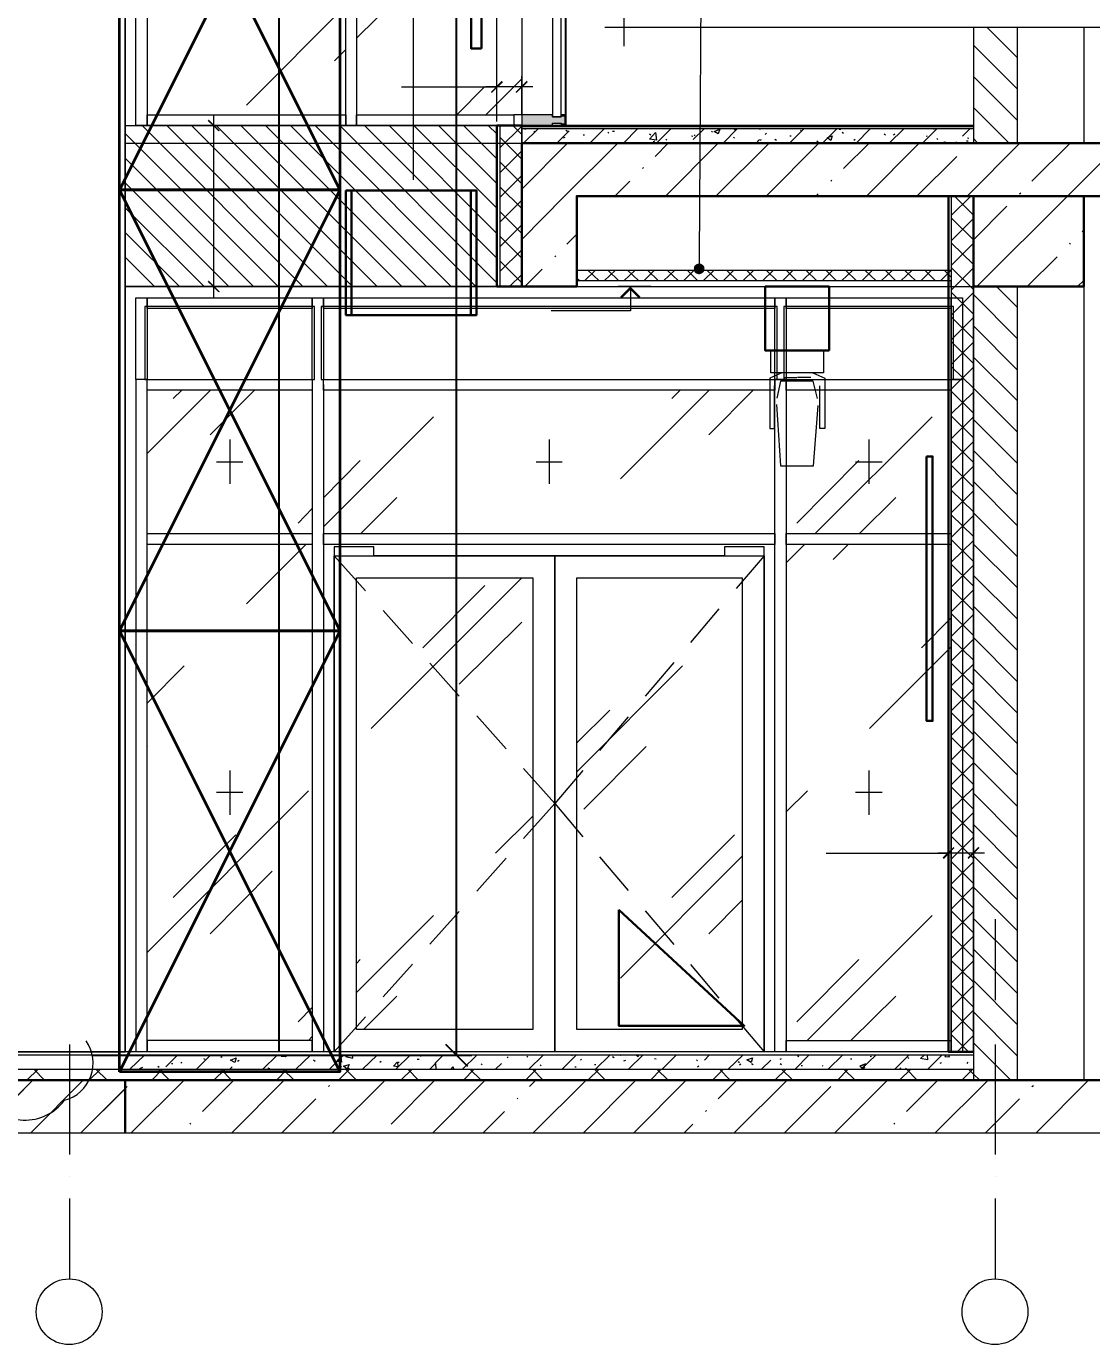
# Model space of a CAD drawing. Header units: millimetres. Extents: x -356862 to 418287, y 0 to 839748.
# Drawn here: x 329893 to 334728, y 791875 to 797856 of the extents above; entities that cross this region are included whole.
import ezdxf

# ---------------------------------------------------------------- set-up
doc = ezdxf.new("R2010")
doc.units = ezdxf.units.MM
doc.layers.add('PDF _Геометрия', color=7, linetype='Continuous', true_color=0xbababa)
doc.layers.add('PDF _Сплошная заливка', color=7, linetype='Continuous', true_color=0xf50000)
doc.styles.add('СПДС', font='isocpeur.ttf', dxfattribs={"width": 0.9})
doc.dimstyles.new('Размера А3', dxfattribs={"dimtxt": 200, "dimasz": 100, "dimexe": 70, "dimexo": 100, "dimgap": 20, "dimtad": 1, "dimdec": 0, "dimrnd": 10, "dimzin": 0, "dimdsep": 46, "dimtxsty": 'СПДС', "dimblk": 'ARROWHEAD_6', "dimcen": 1, "dimclrd": 256, "dimclre": 256, "dimclrt": 256, "dimazin": 0, "dimtfac": 1, "dimtdec": 0, "dimtmove": 2, "dimatfit": 3, "dimfxl": 1, "dimtolj": 1, "dimtzin": 0, "dimarcsym": 0})

# ---------------------------------------------------------------- blocks, each defined once
blk = doc.blocks.new('ARROWHEAD_6')
at = {"color": 0, "linetype": 'Continuous'}
for p, q in [((0, 0), (-1, 0)), ((-0.5, -0.5), (0.5, 0.5))]:
    blk.add_line(p, q, dxfattribs=at)
blk = doc.blocks.new('*D14015')
at = {"lineweight": -2, "transparency": 16777216}
for p, q in [((329939.7, 805488), (331914.4, 805488)), ((331844.4, 793288.6), (331844.4, 805388)), ((330189.5, 793188.6), (331914.4, 793188.6))]:
    blk.add_line(p, q, dxfattribs=at)
at = {"layer": 'Defpoints', "color": 0, "transparency": 16777216}
for p in [(329839.7, 805488), (331844.4, 805488), (330089.5, 793188.6)]:
    blk.add_point(p, dxfattribs=at)
at = {"lineweight": -2, "transparency": 16777216, "xscale": 100, "yscale": 100, "zscale": 100}
for p, rotation in [((331844.4, 805488), 90), ((331844.4, 793188.6), 270)]:
    blk.add_blockref('ARROWHEAD_6', p, dxfattribs=dict(at, rotation=rotation))
at = {"transparency": 16777216, "insert": (331724.4, 799338.3), "char_height": 200, "attachment_point": 5, "rotation": 90, "style": 'СПДС'}
blk.add_mtext('\\A1;12300', dxfattribs=at)

msp = doc.modelspace()

# ---------------------------------------------------------------- linework, layer by layer
msp.add_lwpolyline([(331038.1008, 805487.9861), (331038.1008, 793203.4094)])
at = {"color": 1, "lineweight": 35}
for points in [[(330315.5026, 797113.3119), (330315.5026, 799113.3119), (331315.5026, 799113.3119), (331315.5026, 797113.3119), (330315.5026, 797113.3119)], [(330315.5026, 799113.3119), (331315.5026, 797113.3119)], [(331315.5026, 799113.3119), (330315.5026, 797113.3119)], [(330315.5026, 795113.3119), (330315.5026, 797113.3119), (331315.5026, 797113.3119), (331315.5026, 795113.3119), (330315.5026, 795113.3119)], [(330315.5026, 797113.3119), (331315.5026, 795113.3119)], [(331315.5026, 797113.3119), (330315.5026, 795113.3119)], [(330315.5026, 793113.3119), (330315.5026, 795113.3119), (331315.5026, 795113.3119), (331315.5026, 793113.3119), (330315.5026, 793113.3119)], [(330315.5026, 795113.3119), (331315.5026, 793113.3119)], [(331315.5026, 795113.3119), (330315.5026, 793113.3119)]]:
    msp.add_lwpolyline(points, dxfattribs=at)
at = {"layer": 'PDF _Геометрия', "color": 7, "lineweight": 5}
for points in [[(332604.3695, 806023.5707), (332604.3695, 805936.7764), (332604.3695, 801965.4054), (332460.4179, 801929.4175), (332748.3211, 801857.4417), (332604.3695, 801821.4538), (332604.3695, 797852.1998), (332604.3695, 797765.4054)], [(332341.8695, 800875.1836), (332341.8695, 797405.5264)], [(332517.5751, 797852.1998), (332604.3695, 797852.1998), (334992.2727, 797852.1998)], [(334691.6679, 797852.1998), (334691.6679, 797325.0828)], [(331226.2445, 797405.5264), (331073.8251, 797405.5264)], [(331545.9018, 797405.5264), (331346.9098, 797405.5264)], [(331867.6759, 797405.5264), (331666.5671, 797405.5264)], [(332140.7606, 797405.5264), (331986.2243, 797405.5264)], [(334192.0711, 797405.5264), (332140.7606, 797405.5264), (332140.7606, 797325.0828)], [(334192.0711, 797399.1756), (332140.7606, 797399.1756)], [(334192.0711, 797390.7078), (332140.7606, 797390.7078)], [(330341.3655, 796675.1836), (332140.7606, 796675.1836)], [(332390.559, 796675.1836), (334192.0711, 796675.1836)], [(334691.6679, 796675.1836), (334691.6679, 793074.2764)], [(331289.7526, 795453.7119), (331289.7526, 793203.4094)], [(333061.6276, 795453.7119), (332291.063, 795453.7119), (332291.063, 793203.4094), (332291.063, 795453.7119), (331469.6921, 795453.7119)], [(333241.5671, 793203.4094), (333241.5671, 795453.7119)], [(334192.0711, 793203.4094), (329240.559, 793203.4094), (329240.559, 793074.2764)], [(329189.7526, 793144.1353), (329240.559, 793125.0828), (334192.0711, 793125.0828)], [(334192.0711, 793188.5909), (329240.559, 793188.5909)], [(337572.8171, 792835.0627), (337486.0227, 792835.0627), (326655.7808, 792835.0627), (326619.7929, 792979.0143), (326547.8171, 792688.9941), (326511.8292, 792835.0627), (315681.5872, 792835.0627), (315594.7929, 792835.0627)]]:
    msp.add_lwpolyline(points, dxfattribs=at)
at = {"layer": 'PDF _Геометрия', "color": 252, "lineweight": 18, "true_color": 0x989898}
msp.add_lwpolyline([(331649.6316, 797159.9619), (331649.6316, 805487.9861)], dxfattribs=at)
at = {"layer": 'PDF _Геометрия', "color": 7, "lineweight": 18}
msp.add_lwpolyline([(329839.6518, 793203.4094), (330341.3655, 793203.4094), (330341.3655, 804526.8974), (329839.6518, 804526.8974)], close=True, dxfattribs=at)
at = {"layer": 'PDF _Геометрия', "color": 7, "lineweight": 9}
for points in [[(330341.3655, 804526.8974), (330341.3655, 793203.4094)], [(334192.0711, 797852.1998), (334192.0711, 797325.0828)], [(334391.063, 797325.0828), (334391.063, 797852.1998)], [(334691.6679, 797852.1998), (334691.6679, 797325.0828)], [(330341.3655, 797405.5264), (332140.7606, 797405.5264)], [(330341.3655, 797325.0828), (332140.7606, 797325.0828)], [(334192.0711, 796675.1836), (334192.0711, 793074.2764)], [(334391.063, 793074.2764), (334391.063, 796675.1836)], [(334691.6679, 796675.1836), (334691.6679, 793074.2764)], [(334291.5671, 793438.3893), (334291.5671, 793804.6191)], [(334291.5671, 793338.8933), (334291.5671, 793338.8933)], [(330089.4501, 792737.6836), (330089.4501, 793237.2804)], [(334291.5671, 792737.6836), (334291.5671, 793237.2804)], [(330089.4501, 792638.1877), (330089.4501, 792638.1877)], [(334291.5671, 792638.1877), (334291.5671, 792638.1877)], [(330089.4501, 792172.4619), (330089.4501, 792538.6917)], [(334291.5671, 792172.4619), (334291.5671, 792538.6917)]]:
    msp.add_lwpolyline(points, dxfattribs=at)
at = {"layer": 'PDF _Геометрия', "color": 252, "lineweight": 5, "true_color": 0x989898}
for points in [[(330440.8614, 800801.0909), (330440.8614, 799729.9215), (330440.8614, 797405.5264), (330440.8614, 797454.2159), (331342.6759, 797454.2159), (331342.6759, 797405.5264), (330440.8614, 797405.5264), (330390.055, 797405.5264), (330390.055, 799729.9215), (330390.055, 800801.0909), (330390.055, 800875.1836)], [(331391.3655, 800801.0909), (331391.3655, 799729.9215), (331391.3655, 797405.5264), (331342.6759, 797405.5264), (331342.6759, 799729.9215), (331342.6759, 800801.0909)], [(332104.7727, 799706.6353), (331391.3655, 799706.6353), (331391.3655, 799755.3248), (332104.7727, 799755.3248), (332104.7727, 799729.9215), (332104.7727, 799706.6353), (332140.7606, 799706.6353), (332140.7606, 797454.2159), (332104.7727, 797454.2159)], [(332337.6356, 799706.6353), (332337.6356, 797454.2159)], [(331190.2566, 796253.9135), (331190.2566, 796624.3772), (331241.063, 796624.3772), (331241.063, 796253.9135)], [(331190.2566, 796230.6272), (331190.2566, 795529.9215), (331190.2566, 793203.4094), (331190.2566, 793254.2159), (330440.8614, 793254.2159), (330440.8614, 793203.4094), (330440.8614, 795529.9215), (330440.8614, 796253.9135), (330390.055, 796253.9135), (330390.055, 795529.9215), (330390.055, 793203.4094)], [(333322.0106, 796283.5506), (333266.9703, 796260.2643), (333266.9703, 796031.6353), (333288.1397, 796031.6353), (333288.1397, 796224.2764)], [(333290.2566, 793203.4094), (333290.2566, 795529.9215), (333290.2566, 796253.9135), (333341.063, 796253.9135), (333341.063, 795529.9215), (333341.063, 793203.4094), (333341.063, 793254.2159), (334090.4582, 793254.2159), (334090.4582, 793203.4094), (334090.4582, 795529.9215), (334090.4582, 796253.9135), (334141.2647, 796253.9135), (334141.2647, 795529.9215), (334141.2647, 793203.4094)], [(333328.3614, 796262.3812), (333389.7526, 796262.3812)], [(333453.2606, 796262.3812), (333391.8695, 796262.3812)], [(333461.7284, 796283.5506), (333516.7687, 796260.2643), (333516.7687, 796031.6353), (333493.4824, 796031.6353), (333493.4824, 796224.2764)], [(331241.063, 796230.6272), (331241.063, 795529.9215), (331241.063, 793203.4094)], [(333482.8977, 796167.1191), (333463.8453, 796245.4457), (333315.6598, 796245.4457), (333298.7243, 796169.2361)], [(333296.6074, 796139.599), (333315.6598, 795862.2804), (333465.9622, 795862.2804), (333487.1316, 796135.3651)], [(331289.7526, 795453.7119), (331431.5872, 795294.9417)], [(333241.5671, 795453.7119), (333114.5509, 795305.5264)], [(331512.0308, 795206.0304), (331645.3977, 795055.728)], [(333036.2243, 795212.3812), (332907.0913, 795059.9619)], [(331723.7243, 794966.8167), (331857.0913, 794816.5143)], [(332830.8816, 794968.9336), (332701.7485, 794816.5143)], [(331937.5348, 794727.603), (332070.9018, 794577.3006)], [(332623.4219, 794723.3691), (332494.2888, 794570.9498)], [(332149.2284, 794488.3893), (332291.063, 794329.6191), (332149.2284, 794170.849)], [(332418.0792, 794479.9215), (332291.063, 794329.6191), (332418.0792, 794179.3167)], [(332070.9018, 794081.9377), (331937.5348, 793931.6353)], [(332494.2888, 794088.2885), (332623.4219, 793935.8691)], [(331857.0913, 793840.607), (331723.7243, 793692.4215)], [(332701.7485, 793842.724), (332830.8816, 793690.3046)], [(331645.3977, 793601.3933), (331512.0308, 793453.2078)], [(332907.0913, 793599.2764), (333036.2243, 793446.857)], [(331431.5872, 793362.1796), (331289.7526, 793203.4094)], [(333114.5509, 793353.7119), (333241.5671, 793203.4094)]]:
    msp.add_lwpolyline(points, dxfattribs=at)
at = {"layer": 'PDF _Геометрия', "color": 252, "lineweight": 30, "true_color": 0x989898}
for points in [[(331958.7042, 797754.8207), (331912.1316, 797754.8207), (331912.1316, 800295.1433), (331958.7042, 800295.1433)], [(331342.6759, 797111.2724), (331910.0147, 797111.2724), (331910.0147, 796546.0506), (331342.6759, 796546.0506)], [(331368.0792, 797111.2724), (331935.4179, 797111.2724), (331935.4179, 796546.0506), (331368.0792, 796546.0506)], [(333535.8211, 796385.1635), (333245.8009, 796385.1635), (333245.8009, 796675.1836), (333535.8211, 796675.1836)], [(333978.2606, 795904.6191), (334005.7808, 795904.6191), (334005.7808, 794704.3167), (333978.2606, 794704.3167)], [(332581.0832, 793846.9578), (332581.0832, 793321.9578), (333150.5388, 793321.9578)]]:
    msp.add_lwpolyline(points, close=True, dxfattribs=at)
at = {"layer": 'PDF _Геометрия', "color": 7, "lineweight": 5}
for points in [[(332280.4784, 799715.103), (332280.4784, 797445.7482), (332320.7001, 797445.7482), (332320.7001, 799715.103)], [(331200.8413, 796253.9135), (331200.8413, 796584.1554), (330430.2768, 796584.1554), (330430.2768, 796253.9135)], [(333300.8413, 796253.9135), (333300.8413, 796584.1554), (331230.4784, 796584.1554), (331230.4784, 796253.9135)], [(334101.0429, 796253.9135), (334101.0429, 796584.1554), (333330.4784, 796584.1554), (333330.4784, 796253.9135)], [(331391.3655, 793305.0224), (331391.3655, 795354.2159), (332191.5671, 795354.2159), (332191.5671, 793305.0224)], [(333142.0711, 793305.0224), (332390.559, 793305.0224), (332390.559, 795354.2159), (333142.0711, 795354.2159)]]:
    msp.add_lwpolyline(points, close=True, dxfattribs=at)
at = {"layer": 'PDF _Геометрия', "color": 251, "lineweight": 20, "true_color": 0x545454}
msp.add_lwpolyline([(332947.313, 796781.0304), (332947.313, 796806.4336), (332957.8977, 798466.1111), (333051.0429, 798466.1111), (335595.5993, 798466.1111)], dxfattribs=at)
at = {"layer": 'PDF _Геометрия', "color": 7, "lineweight": 18}
for points in [[(332028.563, 797424.5788), (332028.563, 798262.8853)], [(332028.563, 797449.982), (332028.563, 797629.9215)], [(332140.7606, 797454.2159), (332140.7606, 797629.9215)], [(331594.5913, 797581.232), (332028.563, 797581.232)], [(332191.5671, 797581.232), (331977.7566, 797581.232)], [(330743.5832, 796624.3772), (330743.5832, 797454.2159)], [(330390.055, 797405.5264), (330794.3897, 797405.5264)], [(330390.055, 796675.1836), (330794.3897, 796675.1836)], [(334077.7566, 796054.9215), (334077.7566, 794056.5344)], [(334192.0711, 796054.9215), (334192.0711, 794056.5344)], [(333523.1195, 794105.224), (334077.7566, 794105.224)], [(334240.7606, 794105.224), (334029.0671, 794105.224)], [(329541.1638, 793203.4094), (330093.684, 793203.4094)]]:
    msp.add_lwpolyline(points, dxfattribs=at)
at = {"layer": 'PDF _Геометрия', "color": 254, "lineweight": 5, "true_color": 0xdcdcdc}
for points in [[(331391.3655, 797801.3933), (331573.4219, 797983.4498)], [(330891.7687, 797498.6715), (331342.6759, 797949.5788)], [(331291.8695, 797699.7804), (331342.6759, 797750.5869)], [(331846.5066, 797454.2159), (331973.5227, 797583.349)], [(331977.7566, 797454.2159), (332140.7606, 797617.2199)], [(330440.8614, 795917.3207), (330728.7647, 796205.224)], [(330559.4098, 796167.1191), (330597.5147, 796205.224)], [(330726.6477, 796001.9982), (330927.7566, 796205.224)], [(332589.5509, 795803.0062), (332991.7687, 796205.224)], [(332822.4138, 796167.1191), (332860.5187, 796205.224)], [(332989.6518, 796001.9982), (333190.7606, 796205.224)], [(331241.063, 795584.9619), (331740.6598, 796084.5586)], [(333472.313, 795555.3248), (334003.6638, 796084.5586)], [(330815.559, 795980.8288), (330815.559, 795779.7199)], [(332265.6598, 795980.8288), (332265.6598, 795779.7199)], [(333715.7606, 795980.8288), (333715.7606, 795779.7199)], [(330874.8332, 795879.2159), (330756.2848, 795879.2159)], [(331241.063, 795716.2119), (331408.3009, 795885.5667)], [(332324.934, 795879.2159), (332206.3856, 795879.2159)], [(333389.7526, 795601.8974), (333671.305, 795885.5667)], [(333777.1518, 795879.2159), (333656.4864, 795879.2159)], [(331410.4179, 795555.3248), (331573.4219, 795718.3288)], [(333673.4219, 795555.3248), (333838.5429, 795718.3288)], [(331126.7485, 795601.8974), (331190.2566, 795667.5224)], [(330891.7687, 795235.6675), (331160.6195, 795504.5183)], [(333341.063, 795421.9578), (333423.6235, 795504.5183)], [(333554.8735, 795436.7764), (333622.6155, 795504.5183)], [(331289.7526, 793203.4094), (331289.7526, 795453.7119)], [(331469.6921, 795453.7119), (333061.6276, 795453.7119)], [(333241.5671, 795453.7119), (333241.5671, 793203.4094)], [(331456.9905, 794670.4457), (332140.7606, 795354.2159)], [(331691.9703, 795036.6756), (331973.5227, 795318.228)], [(333954.9743, 795036.6756), (334090.4582, 795172.1594)], [(331857.0913, 794871.5546), (332140.7606, 795153.107)], [(333719.9945, 794670.4457), (334090.4582, 795040.9094)], [(330440.8614, 794784.7603), (330608.0993, 794954.1151)], [(332390.559, 794473.5707), (332871.1034, 794954.1151)], [(332390.559, 794604.8207), (332540.8614, 794753.0062)], [(330440.8614, 794585.7683), (330442.9784, 794587.8853)], [(332422.313, 794304.2159), (332705.9824, 794587.8853)], [(330815.559, 794479.9215), (330815.559, 794278.8127)], [(333715.7606, 794479.9215), (333715.7606, 794278.8127)], [(330440.8614, 793654.3167), (331173.3211, 794386.7764)], [(330874.8332, 794380.4256), (330756.2848, 794380.4256)], [(333341.063, 794291.5143), (333438.4421, 794386.7764)], [(333777.1518, 794380.4256), (333656.4864, 794380.4256)], [(332022.2122, 794105.224), (332191.5671, 794272.4619)], [(330559.4098, 793904.1151), (330843.0792, 794187.7844)], [(332822.4138, 793904.1151), (333106.0832, 794187.7844)], [(332589.5509, 793537.8853), (333142.0711, 794090.4054)], [(330726.6477, 793738.9941), (331008.2001, 794022.6635)], [(332989.6518, 793738.9941), (333142.0711, 793891.4135)], [(331391.3655, 793472.2603), (331740.6598, 793821.5546)], [(333436.3251, 793254.2159), (334003.6638, 793821.5546)], [(331391.3655, 793603.5103), (331408.3009, 793622.5627)], [(333389.7526, 793338.8933), (333671.305, 793622.5627)], [(331423.1195, 793305.0224), (331573.4219, 793455.3248)], [(333635.3171, 793254.2159), (333838.5429, 793455.3248)], [(331126.7485, 793338.8933), (331190.2566, 793404.5183)], [(331173.3211, 793254.2159), (331190.2566, 793273.2683)]]:
    msp.add_lwpolyline(points, dxfattribs=at)
at = {"layer": 'PDF _Геометрия', "color": 8, "lineweight": 9, "true_color": 0x808080}
for points in [[(334391.063, 797712.482), (334251.3453, 797852.1998)], [(334391.063, 797570.6474), (334192.0711, 797769.6393)], [(334391.063, 797428.8127), (334192.0711, 797627.8046)], [(334352.9582, 797325.0828), (334192.0711, 797488.0869)], [(332149.2284, 797325.0828), (332214.8534, 797390.7078)], [(332153.4622, 797390.7078), (332157.6961, 797388.5909)], [(332341.8695, 797384.357), (332348.2203, 797380.1232)], [(332449.8332, 797325.0828), (332515.4582, 797390.7078)], [(332602.2526, 797325.0828), (332665.7606, 797390.7078)], [(332752.555, 797325.0828), (332818.18, 797390.7078)], [(332919.7929, 797342.0183), (332968.4824, 797390.7078)], [(333055.2768, 797325.0828), (333118.7848, 797390.7078)], [(333106.0832, 797384.357), (333110.3171, 797388.5909)], [(333218.2808, 797390.7078), (333222.5147, 797388.5909)], [(333355.8816, 797325.0828), (333421.5066, 797390.7078)], [(333406.688, 797384.357), (333410.9219, 797380.1232)], [(333506.184, 797325.0828), (333571.809, 797390.7078)], [(333582.3937, 797388.5909), (333588.7445, 797388.5909)], [(333658.6034, 797325.0828), (333722.1114, 797390.7078)], [(333808.9058, 797325.0828), (333874.5308, 797390.7078)], [(333959.2082, 797325.0828), (334024.8332, 797390.7078)], [(334012.1316, 797388.5909), (334014.2485, 797390.7078)], [(334141.2647, 797356.8369), (334175.1356, 797390.7078)], [(332140.7606, 796888.9941), (332335.5187, 797085.8691), (332576.8493, 797325.0828)], [(332140.7606, 797117.6232), (332348.2203, 797325.0828)], [(332195.8009, 797375.8893), (332200.0348, 797380.1232)], [(332299.5308, 797325.0828), (332356.688, 797382.2401)], [(332331.2848, 797350.4861), (332337.6356, 797352.603)], [(332420.1961, 797363.1877), (332426.5469, 797363.1877)], [(332532.3937, 797375.8893), (332536.6276, 797371.6554)], [(332553.563, 797380.1232), (332562.0308, 797380.1232)], [(332720.8009, 797367.4215), (332727.1518, 797363.1877)], [(332737.7364, 797331.4336), (332744.0872, 797335.6675)], [(332746.2042, 797265.8086), (332805.4784, 797325.0828)], [(332792.7768, 797085.8691), (333031.9905, 797325.0828)], [(332794.8937, 797344.1353), (332799.1276, 797339.9014)], [(332911.3251, 797358.9538), (332917.6759, 797356.8369)], [(332924.0268, 797358.9538), (332928.2606, 797363.1877)], [(333002.3534, 797380.1232), (333006.5872, 797375.8893)], [(333101.8493, 797352.603), (333106.0832, 797348.3691)], [(333133.6034, 797329.3167), (333139.9542, 797329.3167)], [(333205.5792, 797325.0828), (333220.3977, 797342.0183)], [(333222.5147, 797339.9014), (333228.8655, 797342.0183)], [(333245.8009, 797365.3046), (333252.1518, 797371.6554)], [(333250.0348, 797085.8691), (333489.2485, 797325.0828)], [(333290.2566, 797344.1353), (333296.6074, 797339.9014)], [(333357.9985, 797358.9538), (333364.3493, 797358.9538)], [(333480.7808, 797335.6675), (333487.1316, 797331.4336)], [(333595.0953, 797375.8893), (333601.4461, 797371.6554)], [(333601.4461, 797210.7683), (333717.8776, 797325.0828)], [(333648.0187, 797339.9014), (333654.3695, 797344.1353)], [(333671.305, 797327.1998), (333675.5388, 797325.0828)], [(333705.1759, 797085.8691), (333944.3897, 797325.0828)], [(333785.6195, 797367.4215), (333791.9703, 797363.1877)], [(333827.9582, 797363.1877), (333834.309, 797367.4215)], [(333976.1437, 797358.9538), (333980.3776, 797356.8369)], [(334024.8332, 797346.2522), (334029.0671, 797342.0183)], [(334046.0026, 797325.0828), (334062.938, 797331.4336), (334060.8211, 797325.0828)], [(334111.6276, 797325.0828), (334115.8614, 797331.4336)], [(334160.3171, 797335.6675), (334166.6679, 797335.6675)], [(334162.434, 797085.8691), (334401.6477, 797325.0828)], [(334164.5509, 797350.4861), (334170.9018, 797348.3691)], [(334173.0187, 797322.9659), (334173.0187, 797325.0828)], [(334211.1235, 797325.0828), (334192.0711, 797346.2522)], [(334206.8897, 796675.1836), (334617.5751, 797085.8691), (334858.9058, 797325.0828)], [(334456.688, 797153.6111), (334630.2768, 797325.0828)], [(333021.4058, 797085.8691), (333260.6195, 797322.9659)], [(333933.805, 797085.8691), (334115.8614, 797265.8086)], [(332689.0469, 797210.7683), (332693.2808, 797215.0022)], [(332564.1477, 797085.8691), (332631.8897, 797153.6111)], [(333544.2888, 797153.6111), (333548.5227, 797157.8449)], [(333476.5469, 797085.8691), (333487.1316, 797096.4538)], [(334399.5308, 797096.4538), (334405.8816, 797100.6877)], [(334192.0711, 796886.8772), (334342.3735, 797039.2965)], [(332346.1034, 796867.8248), (332390.559, 796912.2804)], [(334685.3171, 796924.982), (334691.6679, 796931.3328)], [(334628.1598, 796867.8248), (334632.3937, 796872.0586)], [(332291.063, 796810.6675), (332295.2969, 796814.9014)], [(334435.5187, 796675.1836), (334571.0026, 796810.6675)], [(332155.5792, 796675.1836), (332233.9058, 796753.5103)], [(332382.0913, 796675.1836), (332390.559, 796683.6514)], [(334391.063, 796579.9215), (334295.8009, 796675.1836)], [(334664.1477, 796675.1836), (334691.6679, 796702.7038)], [(334391.063, 796438.0869), (334192.0711, 796639.1957)], [(334391.063, 796296.2522), (334192.0711, 796497.3611)], [(334391.063, 796156.5344), (334192.0711, 796355.5264)], [(334391.063, 796014.6998), (334192.0711, 796213.6917)], [(334391.063, 795872.8651), (334192.0711, 796071.857)], [(334391.063, 795731.0304), (334192.0711, 795932.1393)], [(334391.063, 795589.1957), (334192.0711, 795790.3046)], [(334391.063, 795449.478), (334192.0711, 795648.4699)], [(334391.063, 795307.6433), (334192.0711, 795506.6353)], [(334391.063, 795165.8086), (334192.0711, 795364.8006)], [(334391.063, 795023.974), (334192.0711, 795225.0828)], [(334391.063, 794882.1393), (334192.0711, 795083.2482)], [(334391.063, 794740.3046), (334192.0711, 794941.4135)], [(334391.063, 794600.5869), (334192.0711, 794799.5788)], [(334391.063, 794458.7522), (334192.0711, 794657.7441)], [(334391.063, 794316.9175), (334192.0711, 794515.9094)], [(334391.063, 794175.0828), (334192.0711, 794376.1917)], [(334391.063, 794033.2482), (334192.0711, 794234.357)], [(334391.063, 793893.5304), (334192.0711, 794092.5224)], [(334391.063, 793751.6957), (334192.0711, 793950.6877)], [(334391.063, 793609.8611), (334192.0711, 793808.853)], [(334391.063, 793468.0264), (334192.0711, 793669.1353)], [(334391.063, 793326.1917), (334192.0711, 793527.3006)], [(334391.063, 793184.357), (334192.0711, 793385.4659)], [(334361.4259, 793074.2764), (334192.0711, 793243.6312)], [(330362.5348, 793125.0828), (330428.1598, 793188.5909)], [(330489.5509, 793137.7844), (330495.9018, 793133.5506)], [(330525.5388, 793135.6675), (330578.4622, 793188.5909)], [(330550.9421, 793150.4861), (330557.2929, 793150.4861)], [(330593.2808, 793152.603), (330597.5147, 793156.8369)], [(330665.2566, 793125.0828), (330728.7647, 793188.5909)], [(330697.0106, 793173.7724), (330703.3614, 793169.5385)], [(330775.3372, 793178.0062), (330779.5711, 793182.2401)], [(330775.3372, 793180.1232), (330781.688, 793180.1232)], [(330851.5469, 793161.0707), (330857.8977, 793165.3046)], [(330965.8614, 793125.0828), (331031.4864, 793188.5909)], [(331067.4743, 793188.5909), (331069.5913, 793180.1232), (331048.4219, 793182.2401), (331054.7727, 793188.5909)], [(331116.1638, 793125.0828), (331181.7888, 793188.5909)], [(331196.6074, 793167.4215), (331202.9582, 793161.0707)], [(331268.5832, 793125.0828), (331332.0913, 793188.5909)], [(331317.2727, 793133.5506), (331323.6235, 793137.7844)], [(331374.43, 793173.7724), (331342.6759, 793180.1232), (331351.1437, 793188.5909)], [(331374.43, 793175.8893), (331372.313, 793188.5909)], [(331418.8856, 793125.0828), (331484.5106, 793188.5909)], [(331497.2122, 793156.8369), (331503.563, 793161.0707)], [(331569.188, 793125.0828), (331634.813, 793188.5909)], [(331577.6558, 793156.8369), (331584.0066, 793156.8369)], [(331666.5671, 793169.5385), (331675.0348, 793169.5385)], [(331681.3856, 793184.357), (331687.7364, 793188.5909)], [(331723.7243, 793125.0828), (331749.1276, 793150.4861), (331751.2445, 793125.0828)], [(331747.0106, 793150.4861), (331785.1155, 793188.5909)], [(331802.0509, 793186.474), (331808.4018, 793186.474)], [(331871.9098, 793125.0828), (331937.5348, 793188.5909)], [(331956.5872, 793148.3691), (331960.8211, 793144.1353)], [(332022.2122, 793125.0828), (332049.7324, 793150.4861)], [(332075.1356, 793175.8893), (332079.3695, 793180.1232)], [(332164.0469, 793184.357), (332168.2808, 793180.1232)], [(332172.5147, 793125.0828), (332238.1397, 793188.5909)], [(332225.438, 793139.9014), (332229.6719, 793144.1353)], [(332324.934, 793125.0828), (332388.4421, 793188.5909)], [(332367.2727, 793188.5909), (332369.3897, 793186.474)], [(332407.4945, 793165.3046), (332411.7284, 793169.5385)], [(332471.0026, 793146.2522), (332477.3534, 793146.2522)], [(332475.2364, 793125.0828), (332540.8614, 793188.5909)], [(332553.563, 793182.2401), (332559.9138, 793178.0062)], [(332587.434, 793188.5909), (332589.5509, 793188.5909)], [(332604.3695, 793163.1877), (332612.8372, 793165.3046)], [(332625.5388, 793125.0828), (332691.1638, 793188.5909)], [(332661.5268, 793188.5909), (332669.9945, 793182.2401), (332672.1114, 793188.5909)], [(332744.0872, 793173.7724), (332750.438, 793171.6554)], [(332777.9582, 793125.0828), (332841.4663, 793188.5909)], [(332934.6114, 793167.4215), (332938.8453, 793163.1877)], [(332938.8453, 793135.6675), (332945.1961, 793139.9014)], [(332970.5993, 793165.3046), (332991.7687, 793188.5909)], [(333078.563, 793125.0828), (333144.188, 793188.5909)], [(333123.0187, 793158.9538), (333129.3695, 793154.7199)], [(333129.3695, 793144.1353), (333135.7203, 793148.3691)], [(333184.4098, 793150.4861), (333190.7606, 793146.2522)], [(333228.8655, 793125.0828), (333271.2042, 793165.3046)], [(333313.5429, 793169.5385), (333319.8937, 793173.7724)], [(333313.5429, 793150.4861), (333319.8937, 793146.2522)], [(333381.2848, 793125.0828), (333444.7929, 793188.5909)], [(333391.8695, 793186.474), (333398.2203, 793182.2401)], [(333408.805, 793142.0183), (333415.1558, 793142.0183)], [(333504.0671, 793142.0183), (333508.3009, 793139.9014)], [(333531.5872, 793125.0828), (333597.2122, 793188.5909)], [(333633.2001, 793171.6554), (333639.5509, 793171.6554)], [(333681.8897, 793125.0828), (333747.5147, 793188.5909)], [(333686.1235, 793144.1353), (333690.3574, 793139.9014)], [(333722.1114, 793182.2401), (333728.4622, 793184.357)], [(333834.309, 793125.0828), (333897.8171, 793188.5909)], [(333893.5832, 793178.0062), (333897.8171, 793173.7724)], [(333980.3776, 793188.5909), (333982.4945, 793167.4215), (333950.7405, 793173.7724), (333967.6759, 793188.5909)], [(333984.6114, 793125.0828), (334048.1195, 793188.5909)], [(334039.6518, 793152.603), (334046.0026, 793154.7199)], [(334067.1719, 793188.5909), (334060.8211, 793182.2401), (334081.9905, 793180.1232), (334079.8735, 793188.5909)], [(334162.434, 793150.4861), (334166.6679, 793156.8369)], [(329894.6921, 793074.2764), (329945.4985, 793125.0828)], [(329975.1356, 793074.2764), (329926.4461, 793125.0828)], [(330178.3614, 793074.2764), (330229.1679, 793125.0828)], [(330258.805, 793074.2764), (330207.9985, 793125.0828)], [(330406.9905, 793127.1998), (330413.3413, 793131.4336)], [(330415.4582, 793131.4336), (330421.809, 793133.5506)], [(330462.0308, 793074.2764), (330510.7203, 793125.0828)], [(330542.4743, 793074.2764), (330491.6679, 793125.0828)], [(330743.5832, 793074.2764), (330794.3897, 793125.0828)], [(330824.0268, 793074.2764), (330775.3372, 793125.0828)], [(330815.559, 793125.0828), (330826.1437, 793135.6675)], [(330989.1477, 793131.4336), (330995.4985, 793127.1998)], [(331027.2526, 793074.2764), (331075.9421, 793125.0828)], [(331107.6961, 793074.2764), (331056.8897, 793125.0828)], [(331308.805, 793074.2764), (331359.6114, 793125.0828)], [(331391.3655, 793074.2764), (331340.559, 793125.0828)], [(331353.2606, 793127.1998), (331359.6114, 793127.1998)], [(331592.4743, 793074.2764), (331643.2808, 793125.0828)], [(331672.9179, 793074.2764), (331624.2284, 793125.0828)], [(331721.6074, 793125.0828), (331721.6074, 793125.0828)], [(331821.1034, 793125.0828), (331829.5711, 793135.6675), (331831.688, 793125.0828)], [(331876.1437, 793074.2764), (331924.8332, 793125.0828)], [(331956.5872, 793074.2764), (331905.7808, 793125.0828)], [(332157.6961, 793074.2764), (332208.5026, 793125.0828)], [(332238.1397, 793074.2764), (332189.4501, 793125.0828)], [(332382.0913, 793135.6675), (332388.4421, 793135.6675)], [(332441.3655, 793074.2764), (332492.1719, 793125.0828)], [(332521.809, 793074.2764), (332471.0026, 793125.0828)], [(332725.0348, 793074.2764), (332773.7243, 793125.0828)], [(332805.4784, 793074.2764), (332754.6719, 793125.0828)], [(332953.6638, 793125.0828), (332955.7808, 793125.0828)], [(333006.5872, 793074.2764), (333057.3937, 793125.0828)], [(333087.0308, 793074.2764), (333038.3413, 793125.0828)], [(333275.438, 793125.0828), (333279.6719, 793125.0828)], [(333290.2566, 793074.2764), (333341.063, 793125.0828)], [(333370.7001, 793074.2764), (333319.8937, 793125.0828)], [(333573.9259, 793074.2764), (333622.6155, 793125.0828)], [(333654.3695, 793074.2764), (333603.563, 793125.0828)], [(333692.4743, 793133.5506), (333698.8251, 793131.4336)], [(333855.4784, 793074.2764), (333906.2848, 793125.0828)], [(333857.5953, 793127.1998), (333861.8292, 793131.4336)], [(333935.9219, 793074.2764), (333887.2324, 793125.0828), (333882.9985, 793127.1998)], [(334134.9138, 793125.0828), (334137.0308, 793125.0828)], [(334139.1477, 793074.2764), (334187.8372, 793125.0828)], [(334219.5913, 793074.2764), (334192.0711, 793101.7965), (334168.7848, 793125.0828)], [(329837.5348, 792989.599), (329922.2122, 793074.2764), (329839.6518, 792991.7159)], [(330341.3655, 793036.1715), (330138.1397, 792835.0627), (330349.8332, 793046.7562)], [(330366.7687, 792835.0627), (330608.0993, 793074.2764)], [(330692.7768, 792932.4417), (330834.6114, 793074.2764)], [(330824.0268, 792835.0627), (331063.2405, 793074.2764)], [(331264.3493, 793046.7562), (331268.5832, 793050.9901)], [(331279.1679, 792835.0627), (331520.4985, 793074.2764)], [(331548.0187, 792875.2844), (331747.0106, 793074.2764)], [(331736.4259, 792835.0627), (331975.6397, 793074.2764)], [(332176.7485, 793046.7562), (332204.2687, 793074.2764)], [(332191.5671, 792835.0627), (332432.8977, 793074.2764)], [(332420.1961, 792835.0627), (332659.4098, 793074.2764)], [(332648.8251, 792835.0627), (332888.0388, 793074.2764)], [(333031.9905, 792989.599), (333116.6679, 793074.2764)], [(333103.9663, 792835.0627), (333345.2969, 793074.2764)], [(333332.5953, 792835.0627), (333544.2888, 793046.7562)], [(333561.2243, 792835.0627), (333800.438, 793074.2764)], [(333887.2324, 792932.4417), (334029.0671, 793074.2764)], [(334016.3655, 792835.0627), (334257.6961, 793074.2764)], [(334456.688, 793046.7562), (334463.0388, 793050.9901)], [(334473.6235, 792835.0627), (334712.8372, 793074.2764)], [(331050.5388, 792835.0627), (331207.1921, 792989.599)], [(332119.5913, 792989.599), (332123.8251, 792993.8328)], [(334244.9945, 792835.0627), (334399.5308, 792989.599)], [(331965.055, 792835.0627), (332062.434, 792932.4417)], [(332974.8332, 792932.4417), (332979.0671, 792936.6756)], [(330635.6195, 792875.2844), (330639.8534, 792879.5183)], [(332877.4542, 792835.0627), (332917.6759, 792875.2844)], [(333830.0751, 792875.2844), (333834.309, 792879.5183)]]:
    msp.add_lwpolyline(points, dxfattribs=at)
at = {"layer": 'PDF _Геометрия', "color": 252, "lineweight": 5, "true_color": 0x989898}
for points in [[(331391.3655, 797454.2159), (332104.7727, 797454.2159), (332104.7727, 797405.5264), (331391.3655, 797405.5264)], [(330440.8614, 796253.9135), (330390.055, 796253.9135), (330390.055, 796624.3772), (330440.8614, 796624.3772)], [(330440.8614, 796575.6877), (330440.8614, 796624.3772), (331190.2566, 796624.3772), (331190.2566, 796575.6877)], [(331241.063, 796575.6877), (331241.063, 796624.3772), (333290.2566, 796624.3772), (333290.2566, 796575.6877)], [(333341.063, 796253.9135), (333290.2566, 796253.9135), (333290.2566, 796624.3772), (333341.063, 796624.3772)], [(333341.063, 796575.6877), (333341.063, 796624.3772), (334090.4582, 796624.3772), (334090.4582, 796575.6877)], [(334141.2647, 796253.9135), (334090.4582, 796253.9135), (334090.4582, 796624.3772), (334141.2647, 796624.3772)], [(333391.8695, 796283.5506), (333271.2042, 796283.5506), (333271.2042, 796385.1635), (333391.8695, 796385.1635), (333510.4179, 796385.1635), (333510.4179, 796283.5506)], [(330440.8614, 796205.224), (330440.8614, 796253.9135), (331190.2566, 796253.9135), (331190.2566, 796205.224)], [(331241.063, 796205.224), (331241.063, 796253.9135), (333290.2566, 796253.9135), (333290.2566, 796205.224)], [(333341.063, 796205.224), (333341.063, 796253.9135), (334090.4582, 796253.9135), (334090.4582, 796205.224)], [(330440.8614, 795504.5183), (330440.8614, 795555.3248), (331190.2566, 795555.3248), (331190.2566, 795504.5183)], [(331241.063, 795504.5183), (331241.063, 795555.3248), (333290.2566, 795555.3248), (333290.2566, 795504.5183)], [(333341.063, 795504.5183), (333341.063, 795555.3248), (334090.4582, 795555.3248), (334090.4582, 795504.5183)]]:
    msp.add_lwpolyline(points, close=True, dxfattribs=at)
at = {"layer": 'PDF _Геометрия', "color": 7, "lineweight": 20}
msp.add_lwpolyline([(332320.7001, 797454.2159), (332320.7001, 797445.7482), (332280.4784, 797445.7482), (332280.4784, 797454.2159), (332140.7606, 797454.2159), (332140.7606, 797405.5264), (332280.4784, 797405.5264), (332280.4784, 797416.1111), (332320.7001, 797416.1111), (332320.7001, 797405.5264), (332337.6356, 797405.5264), (332337.6356, 797454.2159)], close=True, dxfattribs=at)
at = {"layer": 'PDF _Геометрия', "color": 161, "lineweight": 9, "true_color": 0x7f9fff}
for points in [[(332028.563, 796675.1836), (330341.3655, 796675.1836), (330341.3655, 797405.5264), (332028.563, 797405.5264)], [(332140.7606, 797405.5264), (332041.2647, 797405.5264), (332041.2647, 796675.1836), (332140.7606, 796675.1836)], [(334192.0711, 797085.8691), (334090.4582, 797085.8691), (334090.4582, 793203.4094), (334192.0711, 793203.4094)]]:
    msp.add_lwpolyline(points, close=True, dxfattribs=at)
for points in [[(331147.9179, 796675.1836), (330417.5751, 797405.5264)], [(331260.1155, 796675.1836), (330529.7727, 797405.5264)], [(331372.313, 796675.1836), (330641.9703, 797405.5264)], [(331484.5106, 796675.1836), (330754.1679, 797405.5264)], [(331596.7082, 796675.1836), (330866.3655, 797405.5264)], [(331708.9058, 796675.1836), (330978.563, 797405.5264)], [(331821.1034, 796675.1836), (331090.7606, 797405.5264)], [(331933.3009, 796675.1836), (331202.9582, 797405.5264)], [(332028.563, 796692.1191), (331315.1558, 797405.5264)], [(332028.563, 796804.3167), (331427.3534, 797405.5264)], [(332028.563, 796916.5143), (331539.5509, 797405.5264)], [(332028.563, 797030.8288), (331651.7485, 797405.5264)], [(332028.563, 797143.0264), (331763.9461, 797405.5264)], [(332028.563, 797255.224), (331876.1437, 797405.5264)], [(332028.563, 797367.4215), (331988.3413, 797405.5264)], [(332140.7606, 797403.4094), (332041.2647, 797303.9135)], [(332140.7606, 797365.3046), (332100.5388, 797405.5264)], [(331035.7203, 796675.1836), (330341.3655, 797369.5385)], [(332140.7606, 797253.107), (332041.2647, 797352.603)], [(332140.7606, 797291.2119), (332041.2647, 797191.7159)], [(330923.5227, 796675.1836), (330341.3655, 797257.3409)], [(332140.7606, 797140.9094), (332041.2647, 797240.4054)], [(330811.3251, 796675.1836), (330341.3655, 797145.1433)], [(332140.7606, 797179.0143), (332041.2647, 797079.5183)], [(332140.7606, 797028.7119), (332041.2647, 797128.2078)], [(334179.3695, 797085.8691), (334090.4582, 796996.9578)], [(334192.0711, 796999.0748), (334105.2768, 797085.8691)], [(330699.1276, 796675.1836), (330341.3655, 797032.9457)], [(332140.7606, 797066.8167), (332041.2647, 796967.3207)], [(332140.7606, 796916.5143), (332041.2647, 797016.0103)], [(334192.0711, 796886.8772), (334090.4582, 796986.3732)], [(334192.0711, 796984.2562), (334090.4582, 796882.6433)], [(330586.93, 796675.1836), (330341.3655, 796920.7482)], [(332140.7606, 796954.6191), (332041.2647, 796855.1232)], [(332140.7606, 796804.3167), (332041.2647, 796903.8127)], [(334192.0711, 796774.6796), (334090.4582, 796874.1756)], [(334192.0711, 796872.0586), (334090.4582, 796770.4457)], [(330474.7324, 796675.1836), (330341.3655, 796808.5506)], [(332140.7606, 796842.4215), (332041.2647, 796742.9256)], [(332140.7606, 796692.1191), (332041.2647, 796791.6151)], [(332140.7606, 796730.224), (332085.7203, 796675.1836)], [(334192.0711, 796662.482), (334090.4582, 796761.978)], [(334192.0711, 796759.8611), (334090.4582, 796658.2482)], [(332045.4985, 796675.1836), (332041.2647, 796679.4175)], [(334192.0711, 796550.2844), (334090.4582, 796649.7804)], [(334192.0711, 796647.6635), (334090.4582, 796546.0506)], [(334192.0711, 796438.0869), (334090.4582, 796537.5828)], [(334192.0711, 796535.4659), (334090.4582, 796433.853)], [(334192.0711, 796325.8893), (334090.4582, 796425.3853)], [(334192.0711, 796423.2683), (334090.4582, 796321.6554)], [(334192.0711, 796213.6917), (334090.4582, 796313.1877)], [(334192.0711, 796308.9538), (334090.4582, 796209.4578)], [(334192.0711, 796101.4941), (334090.4582, 796200.9901)], [(334192.0711, 796196.7562), (334090.4582, 796097.2603)], [(334192.0711, 795989.2965), (334090.4582, 796088.7925)], [(334192.0711, 796084.5586), (334090.4582, 795985.0627)], [(334192.0711, 795877.099), (334090.4582, 795976.5949)], [(334192.0711, 795972.3611), (334090.4582, 795872.8651)], [(334192.0711, 795764.9014), (334090.4582, 795864.3974)], [(334192.0711, 795860.1635), (334090.4582, 795760.6675)], [(334192.0711, 795652.7038), (334090.4582, 795752.1998)], [(334192.0711, 795747.9659), (334090.4582, 795648.4699)], [(334192.0711, 795540.5062), (334090.4582, 795640.0022)], [(334192.0711, 795635.7683), (334090.4582, 795536.2724)], [(334192.0711, 795428.3086), (334090.4582, 795527.8046)], [(334192.0711, 795523.5707), (334090.4582, 795424.0748)], [(334192.0711, 795316.1111), (334090.4582, 795415.607)], [(334192.0711, 795411.3732), (334090.4582, 795311.8772)], [(334192.0711, 795203.9135), (334090.4582, 795303.4094)], [(334192.0711, 795299.1756), (334090.4582, 795199.6796)], [(334192.0711, 795091.7159), (334090.4582, 795191.2119)], [(334192.0711, 795186.978), (334090.4582, 795087.482)], [(334192.0711, 794979.5183), (334090.4582, 795079.0143)], [(334192.0711, 795074.7804), (334090.4582, 794975.2844)], [(334192.0711, 794867.3207), (334090.4582, 794966.8167)], [(334192.0711, 794962.5828), (334090.4582, 794863.0869)], [(334192.0711, 794753.0062), (334090.4582, 794854.6191)], [(334192.0711, 794850.3853), (334090.4582, 794750.8893)], [(334192.0711, 794640.8086), (334090.4582, 794742.4215)], [(334192.0711, 794738.1877), (334090.4582, 794638.6917)], [(334192.0711, 794528.6111), (334090.4582, 794630.224)], [(334192.0711, 794625.9901), (334090.4582, 794526.4941)], [(334192.0711, 794416.4135), (334090.4582, 794518.0264)], [(334192.0711, 794513.7925), (334090.4582, 794414.2965)], [(334192.0711, 794304.2159), (334090.4582, 794405.8288)], [(334192.0711, 794401.5949), (334090.4582, 794302.099)], [(334192.0711, 794192.0183), (334090.4582, 794293.6312)], [(334192.0711, 794289.3974), (334090.4582, 794189.9014)], [(334192.0711, 794079.8207), (334090.4582, 794181.4336)], [(334192.0711, 794177.1998), (334090.4582, 794077.7038)], [(334192.0711, 793967.6232), (334090.4582, 794067.1191)], [(334192.0711, 794065.0022), (334090.4582, 793963.3893)], [(334192.0711, 793855.4256), (334090.4582, 793954.9215)], [(334192.0711, 793952.8046), (334090.4582, 793851.1917)], [(334192.0711, 793743.228), (334090.4582, 793842.724)], [(334192.0711, 793840.607), (334090.4582, 793738.9941)], [(334192.0711, 793631.0304), (334090.4582, 793730.5264)], [(334192.0711, 793728.4094), (334090.4582, 793626.7965)], [(334192.0711, 793518.8328), (334090.4582, 793618.3288)], [(334192.0711, 793616.2119), (334090.4582, 793514.599)], [(334192.0711, 793406.6353), (334090.4582, 793506.1312)], [(334192.0711, 793504.0143), (334090.4582, 793402.4014)], [(334192.0711, 793294.4377), (334090.4582, 793393.9336)], [(334192.0711, 793391.8167), (334090.4582, 793290.2038)], [(334168.7848, 793203.4094), (334090.4582, 793281.7361)], [(334192.0711, 793277.5022), (334117.9784, 793203.4094)]]:
    msp.add_lwpolyline(points, dxfattribs=at)
at = {"layer": 'PDF _Геометрия', "color": 161, "lineweight": 30, "true_color": 0x7f9fff}
for points in [[(332140.7606, 797405.5264), (332028.563, 797405.5264), (332028.563, 796675.1836), (332140.7606, 796675.1836)], [(334192.0711, 797085.8691), (334077.7566, 797085.8691), (334077.7566, 793203.4094), (334192.0711, 793203.4094)]]:
    msp.add_lwpolyline(points, dxfattribs=at)
at = {"layer": 'PDF _Геометрия', "color": 8, "lineweight": 9, "true_color": 0x808080}
for points in [[(333040.4582, 797388.5909), (333031.9905, 797367.4215), (333015.055, 797378.0062)], [(332720.8009, 797344.1353), (332748.3211, 797373.7724), (332752.555, 797339.9014)], [(333550.6397, 797358.9538), (333544.2888, 797337.7844), (333527.3534, 797350.4861)], [(330845.1961, 793175.8893), (330838.8453, 793154.7199), (330819.7929, 793165.3046)], [(331319.3897, 793180.1232), (331323.6235, 793156.8369), (331302.4542, 793158.9538)], [(331357.4945, 793146.2522), (331349.0268, 793125.0828), (331332.0913, 793137.7844)], [(331575.5388, 793156.8369), (331579.7727, 793135.6675), (331558.6034, 793137.7844)], [(333188.6437, 793175.8893), (333182.2929, 793154.7199), (333163.2405, 793167.4215)], [(333700.9421, 793148.3691), (333675.5388, 793137.7844), (333692.4743, 793127.1998)], [(330150.8413, 793074.2764), (329911.6276, 792835.0627)]]:
    msp.add_lwpolyline(points, close=True, dxfattribs=at)
at = {"layer": 'PDF _Геометрия', "color": 7, "lineweight": 30}
for points in [[(337486.0227, 797325.0828), (332140.7606, 797325.0828), (332140.7606, 797085.8691), (332140.7606, 796675.1836), (332390.559, 796675.1836), (332390.559, 797085.8691), (337486.0227, 797085.8691)], [(334192.0711, 797085.8691), (334192.0711, 796675.1836), (334691.6679, 796675.1836), (334691.6679, 797085.8691)], [(337486.0227, 793074.2764), (328590.6598, 793074.2764), (328590.6598, 792835.0627)], [(330341.3655, 792835.0627), (330341.3655, 793074.2764)]]:
    msp.add_lwpolyline(points, dxfattribs=at)
at = {"layer": 'PDF _Геометрия', "color": 11, "lineweight": 5, "true_color": 0xff6666}
for points in [[(332390.559, 796749.2764), (334090.4582, 796749.2764), (334090.4582, 796700.5869), (332390.559, 796700.5869)], [(332390.559, 796675.1836), (334090.4582, 796675.1836), (334090.4582, 796700.5869), (332390.559, 796700.5869)]]:
    msp.add_lwpolyline(points, close=True, dxfattribs=at)
for points in [[(332426.5469, 796700.5869), (332475.2364, 796749.2764)], [(332492.1719, 796700.5869), (332441.3655, 796749.2764)], [(332515.4582, 796700.5869), (332566.2647, 796749.2764)], [(332581.0832, 796700.5869), (332532.3937, 796749.2764)], [(332604.3695, 796700.5869), (332655.1759, 796749.2764)], [(332672.1114, 796700.5869), (332621.305, 796749.2764)], [(332695.3977, 796700.5869), (332744.0872, 796749.2764)], [(332761.0227, 796700.5869), (332712.3332, 796749.2764)], [(332784.309, 796700.5869), (332835.1155, 796749.2764)], [(332852.0509, 796700.5869), (332801.2445, 796749.2764)], [(332875.3372, 796700.5869), (332924.0268, 796749.2764)], [(332940.9622, 796700.5869), (332892.2727, 796749.2764)], [(332964.2485, 796700.5869), (333015.055, 796749.2764)], [(333031.9905, 796700.5869), (332981.184, 796749.2764)], [(333055.2768, 796700.5869), (333103.9663, 796749.2764)], [(333120.9018, 796700.5869), (333070.0953, 796749.2764)], [(333144.188, 796700.5869), (333194.9945, 796749.2764)], [(333209.813, 796700.5869), (333161.1235, 796749.2764)], [(333233.0993, 796700.5869), (333283.9058, 796749.2764)], [(333300.8413, 796700.5869), (333250.0348, 796749.2764)], [(333324.1276, 796700.5869), (333372.8171, 796749.2764)], [(333389.7526, 796700.5869), (333341.063, 796749.2764)], [(333413.0388, 796700.5869), (333463.8453, 796749.2764)], [(333480.7808, 796700.5869), (333429.9743, 796749.2764)], [(333504.0671, 796700.5869), (333552.7566, 796749.2764)], [(333569.6921, 796700.5869), (333521.0026, 796749.2764)], [(333592.9784, 796700.5869), (333643.7848, 796749.2764)], [(333660.7203, 796700.5869), (333609.9138, 796749.2764)], [(333684.0066, 796700.5869), (333732.6961, 796749.2764)], [(333749.6316, 796700.5869), (333698.8251, 796749.2764)], [(333772.9179, 796700.5869), (333823.7243, 796749.2764)], [(333838.5429, 796700.5869), (333789.8534, 796749.2764)], [(333861.8292, 796700.5869), (333912.6356, 796749.2764)], [(333929.5711, 796700.5869), (333878.7647, 796749.2764)], [(333952.8574, 796700.5869), (334001.5469, 796749.2764)], [(334018.4824, 796700.5869), (333969.7929, 796749.2764)], [(334041.7687, 796700.5869), (334090.4582, 796749.2764)], [(334090.4582, 796717.5224), (334058.7042, 796749.2764)], [(332403.2606, 796700.5869), (332390.559, 796711.1715)]]:
    msp.add_lwpolyline(points, dxfattribs=at)
at = {"layer": 'PDF _Геометрия', "color": 112, "lineweight": 5, "true_color": 0x00b85c}
for points in [[(332634.0066, 796675.1836), (332634.0066, 796565.103), (332274.1276, 796565.103)], [(332727.1518, 796675.1836), (332578.9663, 796675.1836)]]:
    msp.add_lwpolyline(points, dxfattribs=at)
at = {"layer": 'PDF _Геометрия', "color": 112, "lineweight": 0, "true_color": 0x00b85c, "const_width": 10.4783}
msp.add_lwpolyline([(332591.6679, 796625.4357), (332634.0066, 796667.7744), (332676.3453, 796625.4357)], dxfattribs=at)
at = {"layer": 'PDF _Геометрия', "color": 7, "lineweight": 9}
for points in [[(331469.6921, 795493.9336), (331289.7526, 795493.9336), (331289.7526, 795453.7119), (331469.6921, 795453.7119)], [(333241.5671, 795493.9336), (333061.6276, 795493.9336), (333061.6276, 795453.7119), (333241.5671, 795453.7119)]]:
    msp.add_lwpolyline(points, close=True, dxfattribs=at)
at = {"layer": 'PDF _Геометрия', "color": 1, "lineweight": 20}
msp.add_lwpolyline([(329696.7777, 792995.5493, 0.520540095), (330065.9306, 792983.4762, 0.520539918), (330164.2442, 793252.6545)], format="xyb", dxfattribs=at)
at = {"layer": 'PDF _Геометрия', "color": 7, "lineweight": 20}
for centre in [(330086.6979, 792024.2678), (334288.9871, 792024.2678)]:
    msp.add_circle(centre, 149.2439, dxfattribs=at)
at = {"layer": 'PDF _Сплошная заливка', "color": 7, "transparency": 33554559}
for points in [[(332049.7324, 797608.7522), (332005.2768, 797553.7119), (332001.0429, 797557.9457)], [(332056.0832, 797602.4014), (332049.7324, 797608.7522), (332005.2768, 797553.7119)], [(332113.2405, 797557.9457), (332117.4743, 797553.7119), (332164.0469, 797608.7522)], [(332117.4743, 797553.7119), (332164.0469, 797608.7522), (332168.2808, 797602.4014)], [(330771.1034, 797382.2401), (330716.063, 797426.6957), (330720.2969, 797433.0465)], [(330766.8695, 797378.0062), (330771.1034, 797382.2401), (330716.063, 797426.6957)], [(330720.2969, 796702.7038), (330716.063, 796696.353), (330771.1034, 796651.8974)], [(330716.063, 796696.353), (330771.1034, 796651.8974), (330766.8695, 796647.6635)], [(334101.0429, 794132.7441), (334056.5872, 794077.7038), (334050.2364, 794084.0546)], [(334105.2768, 794128.5103), (334101.0429, 794132.7441), (334056.5872, 794077.7038)], [(334164.5509, 794084.0546), (334168.7848, 794077.7038), (334213.2405, 794132.7441)], [(334168.7848, 794077.7038), (334213.2405, 794132.7441), (334219.5913, 794128.5103)]]:
    msp.add_solid(points, dxfattribs=at)
at = {"layer": 'PDF _Сплошная заливка', "color": 252, "true_color": 0x989898, "transparency": 33554559}
for points in [[(332280.4784, 797454.2159), (332140.7606, 797454.2159), (332280.4784, 797445.7482)], [(332140.7606, 797454.2159), (332280.4784, 797445.7482), (332140.7606, 797445.7482)], [(332337.6356, 797445.7482), (332140.7606, 797445.7482), (332337.6356, 797416.1111)], [(332140.7606, 797445.7482), (332337.6356, 797416.1111), (332140.7606, 797416.1111)], [(332337.6356, 797454.2159), (332320.7001, 797454.2159), (332337.6356, 797445.7482)], [(332320.7001, 797454.2159), (332337.6356, 797445.7482), (332320.7001, 797445.7482)], [(332280.4784, 797416.1111), (332140.7606, 797416.1111), (332280.4784, 797405.5264)], [(332140.7606, 797416.1111), (332280.4784, 797405.5264), (332140.7606, 797405.5264)], [(332337.6356, 797416.1111), (332320.7001, 797416.1111), (332337.6356, 797405.5264)], [(332320.7001, 797416.1111), (332337.6356, 797405.5264), (332320.7001, 797405.5264)]]:
    msp.add_solid(points, dxfattribs=at)
at = {"layer": 'PDF _Сплошная заливка', "color": 251, "true_color": 0x545454, "transparency": 33554559}
for points in [[(332945.1961, 796755.6272), (332924.0268, 796768.3288), (332921.9098, 796755.6272)], [(332921.9098, 796755.6272), (332924.0268, 796742.9256), (332945.1961, 796755.6272)], [(332934.6114, 796776.7965), (332945.1961, 796755.6272), (332924.0268, 796768.3288)], [(332924.0268, 796742.9256), (332945.1961, 796755.6272), (332932.4945, 796734.4578)], [(332945.1961, 796755.6272), (332932.4945, 796734.4578), (332945.1961, 796730.224)], [(332947.313, 796781.0304), (332934.6114, 796776.7965), (332945.1961, 796755.6272)], [(332945.1961, 796755.6272), (332957.8977, 796776.7965), (332947.313, 796781.0304)], [(332968.4824, 796768.3288), (332945.1961, 796755.6272), (332957.8977, 796776.7965)], [(332970.5993, 796755.6272), (332968.4824, 796768.3288), (332945.1961, 796755.6272)], [(332945.1961, 796730.224), (332957.8977, 796734.4578), (332945.1961, 796755.6272)], [(332957.8977, 796734.4578), (332945.1961, 796755.6272), (332968.4824, 796742.9256)], [(332945.1961, 796755.6272), (332968.4824, 796742.9256), (332970.5993, 796755.6272)]]:
    msp.add_solid(points, dxfattribs=at)

# ---------------------------------------------------------------- dimensions: what is measured, and where the dimension line sits
dim = msp.add_linear_dim(base=(331844.3897, 805487.9861), p1=(330089.4501, 793188.5909), p2=(329839.6518, 805487.9861), angle=90, dimstyle='Размера А3')
dim.commit()
dim.dimension.update_dxf_attribs({"geometry": '*D14015', "text_midpoint": (331724.3897, 799338.2885)})

doc.saveas('drawing.dxf')
